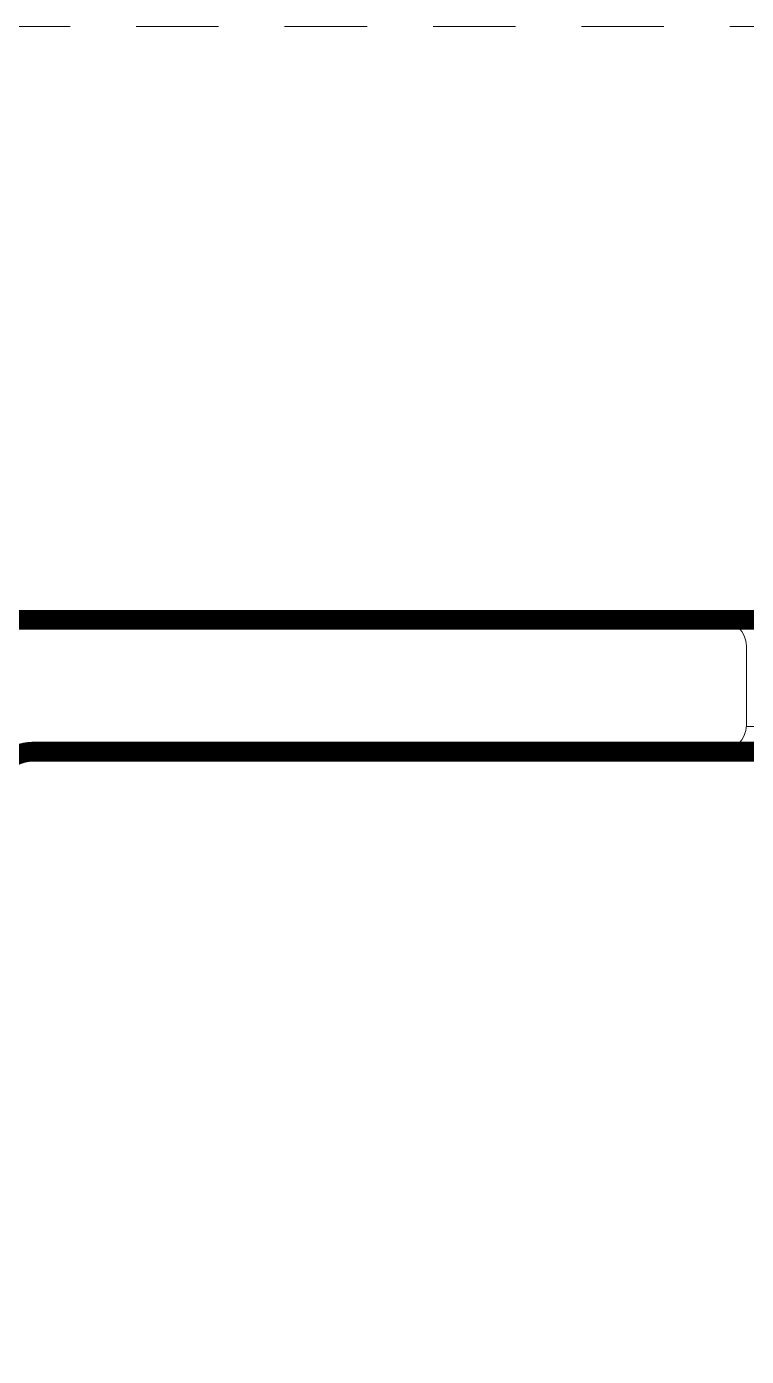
# Model space of a CAD drawing. Header units: metres. Extents: x 8 to 2416, y -346 to 476.
# Drawn here: x 220.071 to 221.162, y -225.354 to -223.336 of the extents above; entities that cross this region are included whole.
import ezdxf

# ---------------------------------------------------------------- set-up
doc = ezdxf.new("R2010")
doc.units = ezdxf.units.M
doc.linetypes.add('0', pattern=[0])
doc.linetypes.add('HIDDEN2', pattern=[0.1875, 0.125, -0.0625])
doc.layers.get('0').update_dxf_attribs({"color": 250, "linetype": '0', "lineweight": 20})
for name, color, linetype, lineweight in [('A-DOOR', 35, 'Continuous', 5), ('A-WALL', 250, 'Continuous', 20), ('baños', 140, 'Continuous', 0)]:
    doc.layers.add(name, color=color, linetype=linetype, lineweight=lineweight)
doc.layers.add('REVESTIMIENTO EXTERIOR', color=7, linetype='Continuous', lineweight=5, true_color=0xffdebd)
doc.layers.add('Techos 1', color=7, linetype='HIDDEN2', lineweight=9, true_color=0x42391a)
doc.styles.get("Standard").update_dxf_attribs({"font": 'arial.ttf', "height": 0.1875})

# ---------------------------------------------------------------- blocks, each defined once
blk = doc.blocks.new('PL BASE 2N NASAS 09')
at = {"layer": 'A-DOOR'}
for p, q in [((171.1475, -5.2117), (172.8375, -5.2117)), ((171.1975, -5.3735), (172.7975, -5.3735)), ((171.1575, -5.4117), (172.8375, -5.4117))]:
    blk.add_line(p, q, dxfattribs=at)
at = {"layer": 'A-WALL'}
for p, q in [((169.0876, -5.2117), (171.1575, -5.2117)), ((171.1975, -5.3717), (171.1975, -5.2517)), ((170.1175, -5.4117), (171.1575, -5.4117))]:
    blk.add_line(p, q, dxfattribs=at)
for centre, radius, start, end in [((171.1575, -5.2517), 0.04, 360, 89.9998), ((171.1575, -5.3717), 0.04, 270, 360), ((170.1175, -5.4817), 0.07, 90, 180)]:
    blk.add_arc(centre, radius, start, end, dxfattribs=at)
at = {"layer": 'Techos 1'}
blk.add_line((157.4475, -4.3117), (185.4975, -4.3117), dxfattribs=at)
at = {"layer": 'baños', "linetype": 'Continuous', "flags": 8}
for tag, p in [('MODELNUMBER', (167.1329, -5.6306, 0)), ('TRADENAME', (167.1329, -5.6307, 0)), ('PRODUCT', (167.1329, -5.6307, 0)), ('MATERIAL', (167.1329, -5.6307, 0)), ('MODELNUMBER', (168.3076, -5.6306, 0)), ('TRADENAME', (168.3076, -5.6307, 0)), ('PRODUCT', (168.3076, -5.6307, 0)), ('MATERIAL', (168.3076, -5.6307, 0))]:
    blk.add_attdef(tag, p, '', height=0.0000254, rotation=180.0001, dxfattribs=at)
blk = doc.blocks.new('PL MUEBLES 2N NASAS 09')
blk.add_blockref('PL BASE 2N NASAS 09', (49.9143, 62.717))

msp = doc.modelspace()

# ---------------------------------------------------------------- linework, layer by layer
at = {"layer": 'REVESTIMIENTO EXTERIOR', "const_width": 0.03}
for points in [[(215.26242, -230.15712, -0.4418399), (215.19182, -230.23637), (208.35182, -230.23633), (208.31182, -230.19633), (208.31182, -224.27633, -0.4142136), (208.35182, -224.23633), (229.52182, -224.23633, -0.4643691), (229.56182, -224.27633), (229.56182, -244.19633), (229.52182, -244.23633), (223.95182, -244.23633)], [(221.14182, -225.68633), (223.84182, -225.68633, 0.4142136), (223.91182, -225.61633), (223.91182, -224.50633, 0.4142136), (223.84182, -224.43633), (220.08182, -224.43633, 0.4142136), (220.01182, -224.50633), (220.01182, -225.61633)]]:
    msp.add_lwpolyline(points, format="xyb", dxfattribs=at)

# ---------------------------------------------------------------- block references
at = {"layer": 'REVESTIMIENTO EXTERIOR', "color": 30, "true_color": 0xf8991e}
msp.add_blockref('PL MUEBLES 2N NASAS 09', (0.05, -281.74161), dxfattribs=at)

doc.saveas('drawing.dxf')
